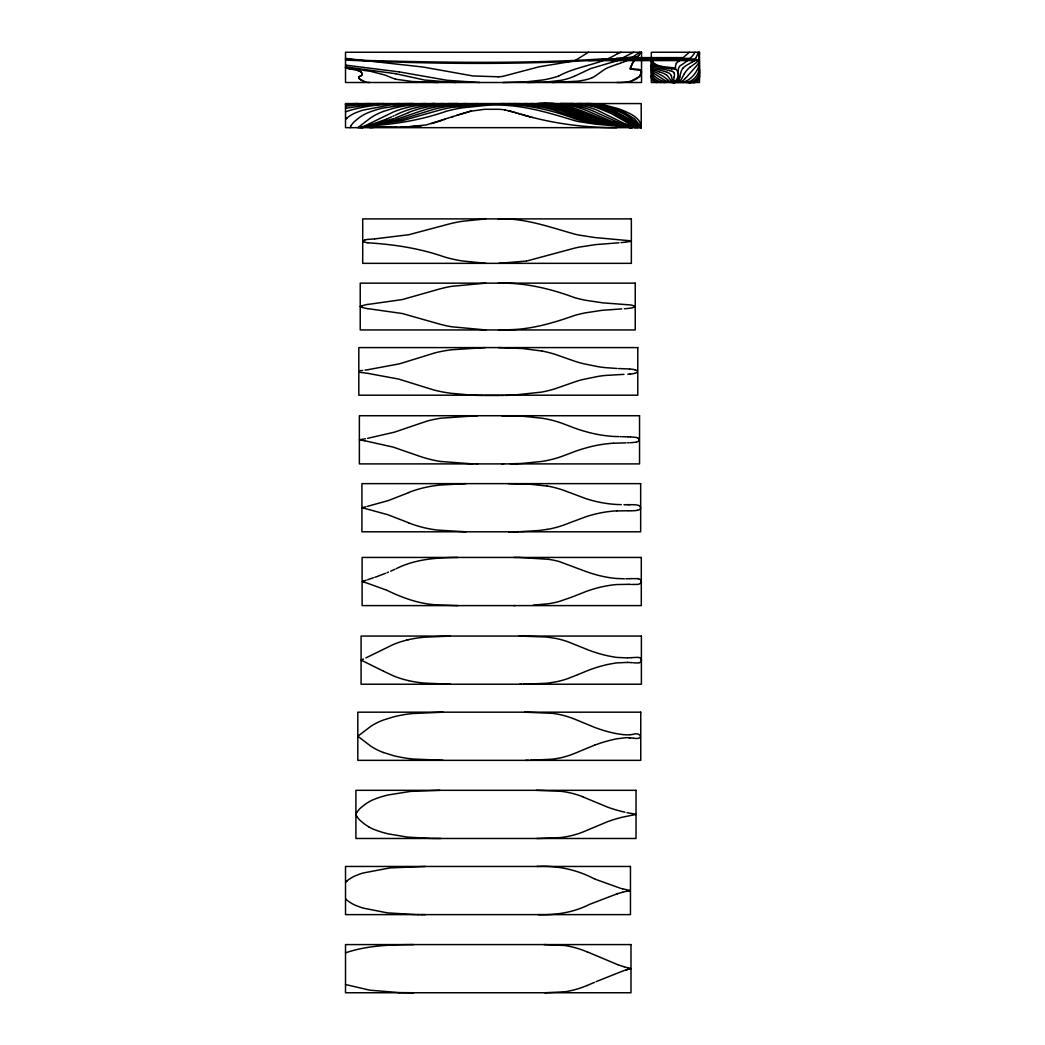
<?xml version="1.0" encoding="UTF-8"?>
<svg xmlns="http://www.w3.org/2000/svg" width="1045" height="1045" viewBox="0 0 1045 1045"><rect width="100%" height="100%" fill="white"/><g stroke="black" fill="none" stroke-linecap="round" stroke-linejoin="round"><path stroke-width="1.5" d="M699.484 68.225C700.855 76.259 694.167 83.913 686.121 82.503M699.484 71.844C700.881 78.519 694.82 84.083 688.694 82.503M699.484 65.286L699.471 66.266A19.15 19.15 0 0 1 699.379 67.507C699.079 74.247 694.102 80.896 687.466 81.993A22.598 22.598 0 0 1 683.521 82.477L682.346 82.503M675.397 68.957L675.488 66.514M699.484 75.815L699.458 76.703A6.126 6.126 0 0 1 694.416 82.633M699.484 52.25L699.484 82.503L651.322 82.503L651.322 52.25L699.484 52.25L699.249 55.607M699.458 76.781L699.458 76.703A5.748 5.748 0 0 1 693.723 82.503L693.201 82.503M699.209 55.881L698.517 59.761L588.479 59.683M679.825 77.199L680.556 73.699A14.852 14.852 0 0 1 682.803 68.199M698.504 59.826L698.321 60.558L588.479 60.636M674.156 76.99L673.698 80.112L675.397 82.098M345.516 68.056L357.808 70.459C361.047 70.42 364.849 75.593 359.375 76.481L358.814 77.983L360.225 79.498L366.063 82.176A14.421 14.421 0 0 0 367.226 82.359L369.603 82.503M698.387 52.315L696.179 57.449M640.99 74.326C636.431 81.837 625.341 82.594 616.981 82.503M696.022 57.736L694.376 60.91L692.077 62.191M695.395 58.99L602.403 58.964C524.76 63.758 446.92 62.635 369.212 60.519A236.679 236.679 0 0 0 363.177 60.427L345.516 59.069M350.911 125.936L350.388 126.994A10.45 10.45 0 0 0 350.127 127.66M356.698 812.683L356.175 813.741A10.45 10.45 0 0 0 355.901 814.408A10.45 10.45 0 0 0 356.175 815.074L356.698 816.119M684.397 73.672L682.189 77.709A12.527 12.527 0 0 1 678.832 82.046M351.094 125.609L351.251 125.374A15.453 15.453 0 0 1 352.1 124.146L353.876 122.121A22.585 22.585 0 0 1 354.451 121.547L358.448 118.242A49.925 49.925 0 0 1 360.551 116.753L363.124 115.146A43.158 43.158 0 0 1 368.963 112.351A81.471 81.471 0 0 1 372.412 111.084L374.711 110.326A108.732 108.732 0 0 1 382.405 108.197L405.421 104.591L435.334 103.573M356.881 812.357L357.024 812.122A15.453 15.453 0 0 1 357.886 810.894L359.663 808.869A22.585 22.585 0 0 1 360.238 808.294L364.235 804.99A49.925 49.925 0 0 1 366.338 803.5L368.898 801.894A43.158 43.158 0 0 1 374.75 799.098A81.471 81.471 0 0 1 378.199 797.831L380.498 797.074A108.732 108.732 0 0 1 388.191 794.945L410.567 791.392L439.945 790.32M639.318 440.206L639.253 440.311A3.253 3.253 0 0 1 638.364 441.251M695.108 52.25C691.346 58.337 685.755 62.151 679.955 65.913C675.383 70.485 682.045 79.106 675.41 82.503M696.78 65.574L698.805 62.765A6.205 6.205 0 0 0 699.144 62.151M696.571 65.848L685.402 78.414M641.343 52.25L633.113 62.243L630.644 66.88A7.354 7.354 0 0 0 630.213 68.957L640.755 70.459L641.382 71.961L639.54 76.481L631.35 81.001M638.717 55.411L632.63 62.935L630.253 68.957L637.306 69.257A9.483 9.483 0 0 1 639.501 69.571L640.781 70.511M676.598 80.047L675.397 81.301M690.118 58.363L602.403 58.964M346.822 118.255L347.044 118.02A10.855 10.855 0 0 1 347.828 117.301L348.599 116.74A31.402 31.402 0 0 1 349.396 116.204L350.545 115.472A39.501 39.501 0 0 1 354.908 113.095L360.042 111.097A85.912 85.912 0 0 1 363.124 110.117L389.955 105.022L425.289 103.573M346.822 881.131L345.751 882.163M357.808 127.66L371.001 117.615A63.301 63.301 0 0 1 383.332 111.423M346.731 881.222L347.044 880.909A10.855 10.855 0 0 1 347.828 880.19L348.599 879.629A31.402 31.402 0 0 1 349.396 879.093L350.545 878.362A39.501 39.501 0 0 1 354.908 875.984L360.042 873.973A85.912 85.912 0 0 1 363.124 872.993L389.955 867.912L425.289 866.462M346.731 118.346L345.751 119.274M698.112 61.015L696.924 62.034A32.891 32.891 0 0 1 695.382 63.288L690.222 67.063M689.413 52.25L679.119 61.028M639.788 52.25L629.861 59.003M628.541 59.892L623.173 62.269M588.479 52.25L574.515 60.91L539.246 66.762L504.33 75.971A29.234 29.234 0 0 1 498.138 76.847M617.086 60.91L620.012 59.173M620.273 59.016L633.675 52.25M678.806 61.211L678.492 61.394A10.541 10.541 0 0 0 677.682 61.916M691.881 62.295L687.741 64.581A29.417 29.417 0 0 0 685.624 65.9L685.337 66.109A13.324 13.324 0 0 0 682.934 68.278M362.706 127.66L363.934 127.033A13.337 13.337 0 0 1 364.744 126.667A7.968 7.968 0 0 1 366.351 126.184A19.346 19.346 0 0 1 367.67 126.001L367.879 125.975M365.841 657.932L393.599 644.36A91.189 91.189 0 0 1 406.623 640.154M365.071 125.805L393.599 111.867A91.189 91.189 0 0 1 406.623 107.661L408.608 107.178A123.14 123.14 0 0 1 424.361 104.748M367.892 125.544L367.252 125.635A23.186 23.186 0 0 0 364.796 126.092L364.156 126.354M363.451 126.445L362.641 126.706M616.707 54.144C599.347 64.842 577.167 65.926 558.67 76.05M363.477 659.055L362.85 659.343M616.981 54.013L621.135 52.25M362.615 659.447L361.087 660.153L361.87 660.505M396.133 568.728C415.126 559.062 436.849 557.625 457.788 557.442M395.363 115.211C414.551 105.297 436.562 103.729 457.788 103.573M552.139 82.503L577.715 81.183A104.552 104.552 0 0 0 580.798 80.739L583.019 80.334A44.883 44.883 0 0 0 591.3 78.114L592.28 77.617M394.84 569.316L390.647 571.158M596.003 981.686L623.512 970.753M394.056 115.799L392.998 116.269M594.422 982.391L587.199 985.5M589.837 904.278L617.686 893.593M589.354 904.487C573.47 912.507 555.574 915.276 537.914 914.623M391.679 116.857L386.99 118.856M581.02 750.741L594.631 745.124M580.027 751.172L575.508 753.066A92.992 92.992 0 0 1 559.127 758.174L558.971 758.121A95.395 95.395 0 0 1 552.374 759.179L530.194 760.316M361.087 127.66L362.419 127.124M388.453 572.098L386.99 572.712M577.715 674.691L588.257 670.354A137.039 137.039 0 0 1 608.099 664.385L615.087 663.118A76.024 76.024 0 0 1 616.707 662.896L627.836 662.412M386.611 119.012L385.5 119.47M577.219 674.9L567.709 678.623A87.884 87.884 0 0 1 555.875 681.862L550.14 682.79A118.464 118.464 0 0 1 545.451 683.339L523.271 684.214M385.5 573.339L377.154 576.5M384.965 119.705L364.052 127.033M573.418 596.499L586.023 591.509A133.551 133.551 0 0 1 598.445 587.643L599.516 587.394A119.104 119.104 0 0 1 608.059 585.631L610.489 585.239A95.226 95.226 0 0 1 616.707 584.547L628.685 584.325M574.724 76.128L589.759 69.009A53.595 53.595 0 0 1 590.961 68.5L611.834 62.308M572.49 596.878L559.101 601.528A95.409 95.409 0 0 1 548.625 603.71L533.237 605.173M574.293 76.298L571.693 77.317A75.449 75.449 0 0 1 568.872 78.336L567.84 78.662A59.056 59.056 0 0 1 560.851 80.347L546.718 82.006L527.32 82.503M408.517 112.651L395.088 118.124M408.517 492.704L388.479 500.516L367.239 506.407M570.635 522.435L585.945 516.752A122.043 122.043 0 0 1 616.694 510.822M570.204 522.618L566.703 523.976A105.741 105.741 0 0 1 547.136 529.449M675.684 82.45L675.775 82.424A3.096 3.096 0 0 0 677.447 81.797M345.516 111.815C367.331 104.382 390.765 103.677 413.598 103.573M345.516 952.831C367.331 945.398 390.765 944.693 413.598 944.589M383.345 111.449L393.155 108.393A119.012 119.012 0 0 1 399.02 107.021L399.895 106.838A135.994 135.994 0 0 1 412.331 104.944L443.119 103.573M393.847 118.581L363.804 127.19M361.479 127.098L362.51 126.745M361.479 305.976L362.51 305.636M405.591 127.085L426.517 124.864L453.112 116.504M451.884 116.935L470.485 111.227L484.645 109.307A52.616 52.616 0 0 1 485.755 109.294L498.138 109.294A38.926 38.926 0 0 1 504.056 109.803L505.101 109.96M616.563 64.45L608.948 67.272A41.343 41.343 0 0 0 606.505 68.369L606.113 68.565A21.331 21.331 0 0 0 604.781 69.323L603.265 70.302A44.203 44.203 0 0 0 602.403 70.903L595.715 75.697A28.973 28.973 0 0 1 592.293 77.643M558.631 76.063L558.317 76.167A89.413 89.413 0 0 1 550.584 78.401L546.914 79.224A117.994 117.994 0 0 1 542.499 80.034L525.883 81.876M443.929 119.718L445.157 119.287M376.592 576.709L374.881 577.284M620.469 63.183L621.984 62.674M616.707 64.398L620.181 63.288M442.087 120.345L439.004 121.364M456.796 115.237L471.112 111.084M373.457 577.767L367.592 579.727M364.156 580.863L366.194 580.197M363.791 580.981L363.02 581.229M362.079 127.621L363.438 127.281M438.391 121.56L431.546 123.61M362.641 305.597L364.796 304.983A23.186 23.186 0 0 1 367.252 304.513L367.892 304.435M624.139 970.557L627.144 969.695M616.85 893.854L622.428 892.299M627.327 969.642L628.398 969.329M445.745 111.449C420.717 120.149 394.461 124.433 368.062 125.962M625.589 970.139L626.321 969.93M629.495 969.029L628.463 969.303L630.984 968.663L629.795 968.401M629.612 968.989L628.424 969.316M616.746 61.002L611.9 62.295M359.206 76.533L358.814 78.44L362.706 81.001M360.094 76.285L361.766 75.227L362.106 73.477L361.087 71.961L357.808 70.459M400.196 119.744L435.047 108.954A136.856 136.856 0 0 1 451.701 105.872L485.389 103.703M400.196 363.621L435.047 352.844A136.856 136.856 0 0 1 451.701 349.761L485.389 347.593M624.244 891.842L626.425 891.346M399.177 120.005L368.232 125.766M399.308 363.856L368.232 369.643M364.235 507.152L365.841 506.747M623.382 892.064L622.598 892.26M362.301 127.568L362.981 127.399M406.623 640.141L408.608 639.671M363.32 507.374L362.001 507.7L362.68 507.909M628.163 890.993L630.044 890.627M628.019 891.019L626.517 891.32L627.47 891.137M345.516 108.288L369.878 104.735L399.464 103.573M635.843 442.244L630.488 442.727M630.083 890.471L629.456 890.732M367.618 438.325L394.383 432.173L427.131 421.07A117.824 117.824 0 0 1 441.212 418.144L477.578 415.727M366.886 126.314L394.383 120.018L427.131 108.915A117.824 117.824 0 0 1 441.212 105.989L477.421 103.573M365.92 126.497L364.039 126.837M364.391 438.926L365.476 438.73M526.915 260.963L574.672 248.109A147.959 147.959 0 0 1 578.825 247.182L595.585 244.608L618.967 242.793M637.332 510.339L635.504 510.613A16.681 16.681 0 0 1 634.341 510.718L631.298 510.77M363.425 126.954L359.924 127.49A2.208 2.208 0 0 0 359.362 127.647M526.327 261.067L498.87 263.34M363.216 439.135L359.924 439.645A2.208 2.208 0 0 0 359.362 439.801A2.208 2.208 0 0 0 359.898 439.958L360.381 440.049M547.123 529.371L542.629 530.037A152.727 152.727 0 0 1 537.718 530.599L520.671 531.618M421.422 125.844L404.297 127.098M367.918 125.805L364.496 126.301M367.918 369.695L365.018 370.113M345.516 106.198L364.535 104.239L384.194 103.573M360.656 127.385L360.747 127.372A4.206 4.206 0 0 0 360.316 127.594M637.515 56.861L616.328 58.246M362.706 126.536L361.4 126.68M362.68 370.426L361.4 370.57M563.359 991.875L544.798 992.75M625.707 242.14L630.161 241.447A15.675 15.675 0 0 0 631.35 241.108A15.675 15.675 0 0 0 630.161 240.781L594.527 237.502L578.825 235.047A147.959 147.959 0 0 1 574.672 234.119C549.657 227.092 524.538 217.882 498.138 218.888M367.997 125.531L402.207 120.711L439.671 110.078A130.181 130.181 0 0 1 451.832 107.413L485.755 104.265C516.112 102.723 546.404 107.779 574.724 118.777A137.261 137.261 0 0 0 585.096 121.285L601.868 123.859L621.292 125.269M367.997 304.422L402.207 299.588L439.671 288.969A130.181 130.181 0 0 1 451.832 286.304L485.755 283.156M625.028 242.218L624.178 242.309M367.879 239.436L367.67 239.449A19.346 19.346 0 0 0 366.351 239.632A7.968 7.968 0 0 0 364.823 240.089M623.63 242.362L620.952 242.623M360.211 126.798L359.859 126.824M368.062 239.409L374.58 238.9M632.852 734.426C641.121 731.474 644.034 740.173 634.001 738.214M632.473 734.465L631.415 734.57M360.839 370.622L359.859 370.714M424.361 104.722L450.395 103.573M345.516 104.761L367.945 103.586M630.083 734.687L629.521 734.74M630.945 734.609L630.161 734.687M369.603 127.66L371.876 127.477M626.556 308.589L630.253 308.184A21.409 21.409 0 0 0 632.277 307.779L632.695 307.661A11.704 11.704 0 0 0 633.936 307.23L634.067 307.165A7.837 7.837 0 0 0 635.033 306.681L635.06 306.433A7.837 7.837 0 0 0 634.067 305.924L633.936 305.871A11.704 11.704 0 0 0 632.695 305.44L632.277 305.323A21.409 21.409 0 0 0 630.253 304.918L602.913 302.867L585.096 300.189A137.261 137.261 0 0 1 574.724 297.681C550.219 288.577 524.42 282.464 498.138 283.156M631.428 657.658L637.136 657.357A8.086 8.086 0 0 1 639.383 657.618A3.279 3.279 0 0 1 640.794 658.624M631.193 657.684L627.98 657.88M371.55 127.503L372.843 127.399M372.516 127.425L377.702 127.072M374.776 238.887L408.869 234.707L445.745 224.897A144.458 144.458 0 0 1 462.151 221.305L485.755 218.888M373.169 127.372L376.722 127.124M625.707 308.654L624.348 308.758M629.926 374.058L631.507 373.914A23.735 23.735 0 0 0 633.988 373.535A13.546 13.546 0 0 0 634.864 373.313M629.861 374.058L627.849 374.188M628.672 734.792L628.515 734.805A17.06 17.06 0 0 1 627.692 734.844L626.504 734.844A21.736 21.736 0 0 1 625.655 734.805L623.264 734.609M637.019 57.462C540.069 65.09 442.584 64.672 345.516 60.061M525.779 81.889L503.063 82.503M523.506 463.301L541.728 461.446A115.773 115.773 0 0 0 547.75 460.362L552.583 459.238A105.388 105.388 0 0 0 554.738 458.65L557.573 457.815A120.541 120.541 0 0 0 560.355 456.913A141.206 141.206 0 0 0 562.445 456.195L574.711 451.531A136.673 136.673 0 0 1 581.856 449.141L588.048 447.365A131.383 131.383 0 0 1 613.467 443.184M613.467 443.237L626.033 442.832M377.049 127.111L386.127 126.876M621.801 308.902L601.868 310.339L585.096 312.899A137.261 137.261 0 0 0 574.724 315.42C553.759 322.761 532.192 329.266 509.79 329.684M522.709 463.34L520.371 463.471M359.323 126.863L358.814 127.66M616.707 510.94L627.627 510.744M378.016 127.059L388.727 126.902M345.516 103.886L357.899 103.573M640.846 126.38A4.232 4.232 0 0 0 638.195 124.877L637.972 124.851A11.377 11.377 0 0 0 637.306 124.773L623.134 124.917M513.265 395.141L541.689 392.097A122.761 122.761 0 0 0 554.83 388.844L575.73 381.556A134.701 134.701 0 0 1 582.966 379.492L598.615 376.304A151.329 151.329 0 0 1 604.964 375.482L623.996 374.358M519.443 463.51L513.239 463.732M629.991 578.656L637.306 578.63A11.377 11.377 0 0 1 637.907 578.708L638.195 578.76M629.743 578.669L625.851 578.773M508.837 329.724L503.298 329.893M512.233 395.193L511.332 395.219M510.443 395.258L504.918 395.415M627.836 125.387L621.252 125.335M627.562 125.4L637.136 124.864A8.086 8.086 0 0 1 639.383 125.126M627.379 657.906L616.707 657.409A76.024 76.024 0 0 1 615.087 657.187L608.099 655.894A137.039 137.039 0 0 1 588.257 649.951L567.709 641.682A87.884 87.884 0 0 0 555.875 638.443L548.69 637.319A121.285 121.285 0 0 0 545.451 636.967L518.947 636.065M690.784 82.49L689.909 82.503M627.562 442.793L629.129 442.766M512.899 463.745L510.247 463.81M518.96 531.67L512.024 531.787M503.664 395.441L502.932 395.454M677.761 82.503L677.918 82.503A7.916 7.916 0 0 0 680.595 81.954L680.713 81.889A15.205 15.205 0 0 0 685.35 78.375M502.554 329.906L500.346 329.933M629.874 124.616L634.341 124.655A16.681 16.681 0 0 1 635.504 124.76L637.332 125.034A9.353 9.353 0 0 1 638.038 125.178A3.566 3.566 0 0 1 640.454 127.059L640.572 127.399M502.188 395.467L501.091 395.48M627.392 504.696L629.194 504.683M630.122 504.683L634.341 504.722A16.681 16.681 0 0 1 635.504 504.813L637.332 505.101A9.353 9.353 0 0 1 638.038 505.244A3.566 3.566 0 0 1 640.454 507.125L640.572 507.465M405.264 127.085L403.644 127.098M629.952 504.683L628.62 504.683M627.222 504.696L625.171 504.709M379.648 103.573L345.516 104.226M679.759 82.503C688.694 82.333 695.565 74.613 698.609 66.802A19.267 19.267 0 0 0 699.04 65.521L699.288 64.529A9.209 9.209 0 0 0 699.471 63.314A5.826 5.826 0 0 0 699.484 62.857M368.336 103.586L370.648 103.573M500.346 395.48L499.614 395.493M499.614 329.933L498.504 329.946M510.9 531.787L508.641 531.8M528.457 760.329L525.857 760.342M466.07 103.573L440.533 104.957A120.423 120.423 0 0 0 408.451 112.468M403.971 127.098L402.351 127.098M503.742 463.889L501.718 463.889M466.07 483.639L440.533 485.011A120.423 120.423 0 0 0 408.451 492.535M521.533 684.227L519.809 684.227M538.58 838.482L560.394 837.567A89.23 89.23 0 0 0 582.64 832.133L607.837 821.579A142.329 142.329 0 0 1 622.48 817.177L632.983 815.035A19.868 19.868 0 0 0 633.466 814.956L636.026 814.408L633.466 813.859A19.868 19.868 0 0 0 632.983 813.781L627.026 812.67M498.87 395.493L485.024 395.493M628.907 510.744L630.71 510.757M624.322 578.786L616.707 578.499A95.226 95.226 0 0 1 610.489 577.794L608.059 577.415A119.104 119.104 0 0 1 599.516 575.638L598.445 575.377A133.551 133.551 0 0 1 586.023 571.524L559.101 561.505A95.409 95.409 0 0 0 548.625 559.323M513.97 605.604L515.041 605.604M450.395 636.065L424.361 637.215A123.14 123.14 0 0 0 408.595 639.631M443.119 712.181L412.331 713.539A135.994 135.994 0 0 0 399.895 715.433L399.02 715.616A119.012 119.012 0 0 0 393.155 716.988L383.345 720.044A63.301 63.301 0 0 0 370.988 726.197L357.808 736.268L371.001 746.313A63.301 63.301 0 0 0 383.332 752.491M536.673 838.482L538.188 838.482M630.253 57.619L682.672 57.619M630.253 57.906L682.346 57.906M616.328 58.847L689.713 58.847M602.403 59.774L694.977 59.774M498.138 76.781L472.941 75.958L423.134 67.037L345.516 58.415M498.138 103.703L521.573 104.552L541.689 107.099A122.761 122.761 0 0 1 554.83 110.352L574.711 117.327A130.769 130.769 0 0 0 582.966 119.705L598.615 122.892A151.329 151.329 0 0 0 604.964 123.728L629.194 124.629M402.991 127.098L401.045 127.098M641.225 127.66L345.516 127.66L345.516 103.573L641.199 103.573L641.225 127.66C641.186 119.248 632.734 114.754 626.046 111.776A78.035 78.035 0 0 0 624.518 111.097L622.454 110.248A92.509 92.509 0 0 0 617.36 108.406L605.146 105.192L593.064 103.703A84.815 84.815 0 0 0 591.261 103.625L588.244 103.573M479.851 82.503L447.142 80.295L399.36 71.909M455.685 82.503L424.714 80.06L395.781 73.738M432.369 103.573L434.158 103.573M501.718 103.573L523.898 104.2L541.728 106.015A115.773 115.773 0 0 1 547.75 107.099L552.583 108.236A105.388 105.388 0 0 1 554.738 108.811L557.573 109.66A130.873 130.873 0 0 1 562.445 111.279L574.711 115.943A136.673 136.673 0 0 0 581.856 118.333L588.048 120.097A131.383 131.383 0 0 0 613.467 124.29L623.473 124.629M508.353 103.573L530.194 104.186L547.123 106.002A105.741 105.741 0 0 1 566.69 111.397L585.945 118.621A122.043 122.043 0 0 0 616.694 124.551L618.405 124.642M513.617 103.573L545.451 104.474A121.285 121.285 0 0 1 548.69 104.827L555.875 105.963A87.884 87.884 0 0 1 567.709 109.189L588.257 117.458A137.039 137.039 0 0 0 608.099 123.415L615.087 124.695A76.024 76.024 0 0 0 616.707 124.904C624.126 127.908 635.099 122.592 640.755 127.66M524.629 103.573L552.374 104.735A95.395 95.395 0 0 1 558.84 105.767L559.114 105.832A92.992 92.992 0 0 1 575.495 110.874L594.631 118.803M530.507 103.573L554.621 104.5A89.23 89.23 0 0 1 576.853 109.921M537.012 103.573C570.779 99.314 598.471 121.991 630.357 127.634M543.988 103.573L563.359 104.448M551.081 103.573L561.949 103.821M485.755 329.946L451.832 326.798A130.181 130.181 0 0 1 439.671 324.12L402.207 313.5L367.997 308.667M498.504 347.593L522.435 348.507L541.689 350.989M501.718 415.727L523.898 416.354L541.728 418.17A115.773 115.773 0 0 1 547.75 419.254L552.583 420.39A105.388 105.388 0 0 1 554.738 420.965L557.573 421.814A130.873 130.873 0 0 1 562.445 423.434L574.711 428.097A136.673 136.673 0 0 0 581.856 430.488L588.048 432.251A131.383 131.383 0 0 0 613.467 436.431L618.967 436.64M477.735 463.889L476.22 463.889M508.353 483.639L530.194 484.24L547.123 486.069M628.62 510.744L628.058 510.744M513.617 557.442L518.96 557.468M457.788 605.604L441.656 605.042M524.629 712.181L552.374 713.343A95.395 95.395 0 0 1 558.84 714.375L559.114 714.427A92.992 92.992 0 0 1 575.495 719.482L594.631 727.398A138.606 138.606 0 0 0 616.694 733.694L622.924 734.583M443.119 760.342L412.331 758.983A135.994 135.994 0 0 1 399.895 757.089L399.02 756.907A119.012 119.012 0 0 1 393.155 755.535L383.345 752.478M536.281 790.32L560.394 791.235A89.23 89.23 0 0 1 582.64 796.669M441.108 838.482L431.637 838.404M537.012 866.462C556.698 865.404 576.37 869.479 593.86 878.597M425.289 914.623L420.639 914.61M543.988 944.589L563.359 945.464M413.598 992.75L399.347 992.593M438.155 82.503L412.344 81.523L397.139 79.42A42.022 42.022 0 0 1 395.232 78.95M560.146 103.573L578.055 104.879A95.513 95.513 0 0 1 597.061 110.104L631.533 127.072A17.517 17.517 0 0 1 631.885 127.255L632.199 127.438A12.135 12.135 0 0 0 632.63 127.66M580.955 103.573L589.576 104.121A84.54 84.54 0 0 1 592.032 104.435L612.056 109.895L629.887 119.339M583.384 103.573C599.66 103.782 615.792 108.706 629.573 117.314M485.755 263.34L462.151 260.936A145.647 145.647 0 0 1 444.504 256.979C419.907 248.331 394.004 244.412 368.062 242.819M466.07 531.8L438.051 530.142A117.105 117.105 0 0 1 408.49 522.8M450.395 684.227L424.361 683.077A123.14 123.14 0 0 1 408.595 680.674M402.025 127.098L395.859 127.02M484.292 395.493L483.548 395.48M624.832 504.709L623.983 504.696M665.6 82.503C660.192 82.751 653.661 79.59 651.923 74.861A8.53 8.53 0 0 1 651.558 73.751M560.642 103.573C587.421 102.919 617.817 107.335 637.019 127.66M387.747 126.889L389.367 126.902M482.816 395.48L476.951 395.363M419.228 914.597L416.707 914.558M519.352 103.599L548.625 105.454A95.409 95.409 0 0 1 559.101 107.635L586.023 117.667A133.551 133.551 0 0 0 598.445 121.534L599.516 121.782A119.104 119.104 0 0 0 608.059 123.545L610.489 123.937A95.226 95.226 0 0 0 616.707 124.629M473.672 463.875L472.941 463.862M519.352 557.468L548.625 559.323M616.707 127.66C588.296 127.764 559.885 124.473 532.362 117.406M389.04 126.902L390.02 126.915M389.694 126.915L390.673 126.928M390.347 126.915L395.206 127.007M472.209 463.849L441.212 461.485M415.453 914.545L387.329 912.873L363.124 908.079A89.4 89.4 0 0 1 360.878 907.387L355.039 905.153A39.501 39.501 0 0 1 350.545 902.723L347.828 900.881A10.855 10.855 0 0 1 347.044 900.176L345.751 898.922M394.879 127.007L396.186 127.033M622.637 436.732L627.98 436.836M621.279 504.657L616.707 504.487A122.043 122.043 0 0 1 585.945 498.648L566.703 491.45A105.741 105.741 0 0 0 547.136 485.99M430.801 838.39L407.393 837.097L388.191 833.858A108.732 108.732 0 0 1 380.498 831.742L378.199 830.984A81.471 81.471 0 0 1 374.75 829.717A43.158 43.158 0 0 1 368.885 826.935M621.448 436.705L620.312 436.679M628.123 436.836L630.253 436.888M674.652 82.503L671.752 81.458L668.839 77.617A11.273 11.273 0 0 0 666.449 74.887M399.281 992.593L369.695 990.177L345.516 984.508M633.414 127.085A11.808 11.808 0 0 0 631.102 125.23L618.392 124.459M630.488 124.747L635.843 125.217M630.488 436.901L635.843 437.372M476.703 395.35L471.844 395.141M618.405 368.532L629.586 369.003M617.83 124.446L631.507 125.282A23.735 23.735 0 0 1 633.988 125.661A13.546 13.546 0 0 1 634.864 125.883M627.562 662.399L632.147 662.7M632.173 584.468L637.306 584.403A11.377 11.377 0 0 0 637.907 584.338L638.195 584.286A4.232 4.232 0 0 0 640.846 582.797M616.981 368.48L604.964 367.605A151.329 151.329 0 0 1 598.615 366.782L582.966 363.595A130.769 130.769 0 0 1 574.711 361.217L554.83 354.242A122.761 122.761 0 0 0 541.689 350.963M629.129 584.338L631.258 584.429M675.397 68.056L661.158 66.384M471.112 395.101L451.688 393.351A136.764 136.764 0 0 1 433.779 389.981L398.681 379.074L368.232 373.444M440.533 604.977C421.644 604.794 403.762 598.485 386.99 590.32M594.657 745.176A138.606 138.606 0 0 1 616.694 738.828L625.655 737.718A21.736 21.736 0 0 1 626.504 737.679L627.692 737.679A17.06 17.06 0 0 1 628.515 737.718L629.521 737.783M629.012 737.757L630.253 737.848M629.73 369.016L631.507 369.172A23.735 23.735 0 0 1 633.988 369.551A13.546 13.546 0 0 1 634.864 369.773M660.022 82.464L660.283 82.49A11.469 11.469 0 0 0 660.949 82.503M359.833 372.373L360.839 372.464M633.322 662.791L637.136 662.948A8.086 8.086 0 0 0 639.383 662.674M630.475 737.874L633.401 738.149M675.397 69.283L671.608 68.879M361.322 372.503L367.918 373.392M367.879 242.793L367.67 242.767A23.303 23.303 0 0 1 366.782 242.662L366.351 242.584A7.968 7.968 0 0 1 364.823 242.126A13.337 13.337 0 0 1 363.934 241.735L363.66 241.591M345.516 65.117L399.268 71.896M367.892 308.654L367.252 308.575A23.186 23.186 0 0 1 364.796 308.118L362.641 307.491M361.204 440.154L362.667 440.389M671.347 68.839L665.809 68.069M345.516 66.854L395.728 73.725M630.318 127.634L627.679 127.111A19.868 19.868 0 0 0 627.196 127.033L616.707 124.877A142.329 142.329 0 0 1 602.051 120.488L576.827 110.012M345.516 67.677L370.91 71.413L384.717 74.966A36.275 36.275 0 0 1 386.114 75.475L391.457 77.696A38.077 38.077 0 0 0 394.592 78.767L395.232 78.95M665.665 68.056C660.126 67.154 652.655 65.561 651.322 59.186M504.839 109.908L516.543 112.912M362.798 440.415L364.796 440.768M364.875 440.781L393.142 447.09L419.62 456.273A129.815 129.815 0 0 0 441.186 461.59M630.893 127.634L629.9 127.542M629.286 890.314L622.768 888.864M669.662 70.603L659.199 68.265A24.871 24.871 0 0 1 657.736 67.716L653.138 64.725L651.322 60.858M408.608 680.635L406.623 680.164A91.189 91.189 0 0 1 393.599 675.958L383.476 671.177M624.949 812.2L622.48 811.625A142.329 142.329 0 0 1 607.837 807.236L582.614 796.76M362.759 507.922L364.927 508.458M508.732 110.718L514.049 112.168M365.136 508.51L387.878 514.728L408.517 522.722M622.598 888.825L621.305 888.498M532.793 117.523L529.763 116.74M530.625 116.962L528.901 116.504M620.456 888.276L595.506 879.315M630.044 127.451L630.161 127.333A15.675 15.675 0 0 1 631.35 127.66M527.176 116.034L529.332 116.622M528.47 116.387L526.314 115.799M629.142 968.219L629.678 968.362M628.581 968.062L627.731 967.814M524.603 115.316L526.745 115.917M525.883 115.681L521.168 114.323M626.726 126.51L610.489 120.906L587.199 110.835A95.853 95.853 0 0 0 563.373 104.278M523.31 114.95L524.172 115.198M626.778 126.523L629.913 127.268L594.527 124.041L578.825 121.586A147.959 147.959 0 0 1 574.672 120.671C545.856 111.789 516.321 102.946 485.755 105.427L462.151 107.844A144.458 144.458 0 0 0 445.745 111.436M627.274 967.683L624.231 966.808M522.03 114.571L519.025 113.67M627 967.605L627.823 967.84M515.12 112.481L515.825 112.703M623.238 966.507L624.048 966.743M518.32 113.461L519.456 113.8M622.977 966.429L617.869 964.718M516.178 112.808L518.673 113.565M362.51 307.452L361.479 307.112M362.354 581.608L363.83 582.065M345.516 67.455L350.127 68.957M365.123 582.496L368.01 583.45M364 582.13L364.862 582.405M368.258 583.528L386.611 590.164M631.716 127.66L616.707 121.703M659.408 71.883L663.261 73.254A15.597 15.597 0 0 1 666.214 74.783L666.396 74.953M659.225 71.831L658.468 71.543A26.399 26.399 0 0 1 657.71 71.243L656.443 70.668M617.726 964.666L587.199 951.838M657.436 69.323L666.305 71.948A17.634 17.634 0 0 1 667.206 72.236M595.036 879.119L594.331 878.806M616.615 121.664L593.024 110.966A99.497 99.497 0 0 0 561.962 103.651M362.471 660.793L383.332 671.112M361.505 660.335L361.936 660.531M624.805 112.886L621.54 111.371A91.346 91.346 0 0 0 617.308 109.634L604.245 105.689L591.614 103.821A70.655 70.655 0 0 0 585.814 103.573M672.471 71.465L672.667 71.569A3.71 3.71 0 0 1 673.307 72.014A3.449 3.449 0 0 1 674.09 73.137M625.302 113.121L634.511 118.764L639.213 124.564A7.681 7.681 0 0 1 640.01 127.66M658.872 73.973L655.306 72.053A11.26 11.26 0 0 1 653.269 70.485L653.112 70.276A6.675 6.675 0 0 1 651.753 68.016A8.073 8.073 0 0 1 651.453 66.802M363.582 241.552L362.706 241.108L363.934 240.494A13.337 13.337 0 0 1 364.744 240.128M659.904 74.508L662.007 75.645A27.431 27.431 0 0 1 665.521 78.075L667.729 79.903M655.868 70.381L655.973 70.433A15.244 15.244 0 0 1 655.11 69.937L654.836 69.767M368.82 826.856L366.338 825.315A49.925 49.925 0 0 1 364.235 823.826L360.238 820.508A22.585 22.585 0 0 1 359.663 819.946L357.886 817.921A15.453 15.453 0 0 1 357.024 816.694L356.881 816.445M625.589 121.664L610.842 113.369L598.132 108.066A74.966 74.966 0 0 0 592.254 106.316L588.061 105.336A68.683 68.683 0 0 0 583.489 104.5A93.723 93.723 0 0 0 570.622 103.586M626.033 121.925L630.344 124.682M635.229 127.66L635.06 127.542A7.837 7.837 0 0 0 634.067 127.033L633.936 126.981A11.704 11.704 0 0 0 632.695 126.549L632.277 126.432A21.409 21.409 0 0 0 630.253 126.027L628.515 126.197A17.06 17.06 0 0 1 627.692 126.236L626.504 126.236A21.736 21.736 0 0 1 625.655 126.21L616.707 125.047A138.606 138.606 0 0 1 594.657 118.751M654.248 73.555L664.385 80.099A20.051 20.051 0 0 0 673.502 82.62M654.118 73.424L654.052 73.372A8.569 8.569 0 0 1 652.328 71.308A8.961 8.961 0 0 1 651.362 67.259L651.322 66.802M653.086 62.112L651.322 58.415M635.073 125.309L635.7 126.105A3.788 3.788 0 0 1 636.091 126.889L636.222 127.66M636.379 125.034L636.875 125.766A4.141 4.141 0 0 1 637.463 127.32L637.476 127.66M639.305 127.229L639.213 127.098A3.253 3.253 0 0 0 638.364 126.21M639.213 439.253L639.24 439.279A3.253 3.253 0 0 0 638.364 438.364M651.884 72.445L651.753 72.092A8.791 8.791 0 0 1 651.414 70.603M651.466 75.697L651.335 74.861M651.505 73.49L651.453 73.228A8.255 8.255 0 0 1 651.322 72.118L651.322 71.726M634.968 127.66L634.707 126.706A3.684 3.684 0 0 0 634.419 126.262L633.792 125.557A20.769 20.769 0 0 0 631.729 123.911L611.495 111.893L591.405 105.114A78.27 78.27 0 0 0 576.095 103.612M651.322 63.915L651.335 64.163A6.779 6.779 0 0 0 652.106 66.88A8.478 8.478 0 0 0 654.849 69.741M651.322 62.439L652.668 65.966L656.247 68.761A18.915 18.915 0 0 0 657.357 69.283M563.373 945.294A95.853 95.853 0 0 1 587.185 951.89M587.185 985.448A95.853 95.853 0 0 1 563.373 992.045M640.846 658.637A2.338 2.338 0 0 1 640.846 661.655M640.794 661.668A3.279 3.279 0 0 1 639.449 662.595M360.316 306.485A4.206 4.206 0 0 1 360.708 306.289M360.708 306.812A4.206 4.206 0 0 1 360.316 306.603M637.306 370.975A4.572 4.572 0 0 0 636.196 370.27A9.144 9.144 0 0 0 635.047 369.825M635.047 373.261A9.144 9.144 0 0 0 636.196 372.817A4.572 4.572 0 0 0 637.306 372.111M638.181 438.221A4.768 4.768 0 0 0 637.398 437.855L636.875 437.659A8.464 8.464 0 0 0 636.157 437.45M636.157 442.179A8.464 8.464 0 0 0 636.732 442.009L637.411 441.761A4.768 4.768 0 0 0 638.181 441.408M640.768 580.302A2.364 2.364 0 0 1 641.343 581.516M641.343 581.529A2.364 2.364 0 0 1 640.768 582.731M638.195 578.734A4.232 4.232 0 0 1 640.846 580.236M640.624 508.432A4.311 4.311 0 0 1 637.332 510.287M661.185 66.266A17.869 17.869 0 0 1 652.864 62.386M640.938 70.42A3.958 3.958 0 0 1 640.925 74.247M657.083 82.503A5.748 5.748 0 0 1 651.296 76.781M657.71 82.385A6.361 6.361 0 0 1 651.362 76.389M660.035 82.281A9.47 9.47 0 0 1 651.257 75.802M670.263 82.346A23.434 23.434 0 0 1 654.274 75.906L653.674 75.397A10.816 10.816 0 0 1 653.073 74.665M653.034 74.6A8.791 8.791 0 0 1 651.91 72.562M651.401 70.459A12.305 12.305 0 0 1 651.322 68.957M674.508 82.842A5.094 5.094 0 0 1 672.144 79.028L671.635 77.199A9.013 9.013 0 0 0 671.282 75.723M674.665 82.868A12.788 12.788 0 0 1 667.637 80.008M651.427 66.684A9.496 9.496 0 0 1 651.322 65.195M667.259 72.432A6.557 6.557 0 0 1 671.412 75.645M674.312 73.294A6.283 6.283 0 0 1 674.077 76.951M669.662 70.668A12.906 12.906 0 0 1 672.484 71.439M675.475 68.865A7.433 7.433 0 0 1 676.376 79.733M675.54 66.018A7.263 7.263 0 0 1 675.723 65.169L675.945 64.385A8.569 8.569 0 0 1 676.154 63.81M676.298 63.471A4.533 4.533 0 0 1 677.591 62.008M679.707 77.186A9.81 9.81 0 0 1 677.735 82.019M678.662 81.837A4.689 4.689 0 0 1 676.677 82.503M684.384 73.672A24.793 24.793 0 0 1 690.183 67.024M699.17 62.073A6.949 6.949 0 0 0 699.34 61.564L699.366 61.498A3.03 3.03 0 0 0 699.51 60.91M637.306 127.085A4.572 4.572 0 0 0 636.196 126.393A9.144 9.144 0 0 0 635.047 125.936M638.181 126.066A4.768 4.768 0 0 0 637.398 125.713L636.732 125.465A8.464 8.464 0 0 0 636.157 125.295M640.768 126.445A2.364 2.364 0 0 1 641.343 127.647M641.33 127.542A2.351 2.351 0 0 0 640.781 126.145A3.279 3.279 0 0 0 639.449 125.204M635.086 125.295A20.835 20.835 0 0 0 633.192 123.597L614.93 112.311L594.814 105.349A70.773 70.773 0 0 0 593.351 105.049L590.908 104.618A81.353 81.353 0 0 0 578.525 103.559M629.822 119.443A31.768 31.768 0 0 1 636.444 124.969M637.946 125.165A5.316 5.316 0 0 1 638.756 127.66M629.469 117.51A28.777 28.777 0 0 1 637.946 124.577M641.539 52.25L345.516 52.25L345.516 82.503L641.539 82.503L641.539 52.25M631.35 218.888L362.706 218.888L362.706 263.34L631.35 263.34L631.35 218.888M635.229 283.156L360.225 283.156L360.225 329.946L635.229 329.946L635.229 283.156M637.777 347.593L358.814 347.593L358.814 395.193L637.777 395.193L637.777 347.593M639.54 415.727L359.375 415.727L359.375 463.889L639.54 463.889L639.54 415.727M640.663 483.639L361.923 483.639L361.923 531.8L640.663 531.8L640.663 483.639M641.29 557.442L362.106 557.442L362.106 605.604L641.29 605.604L641.29 557.442M641.382 636.065L361.087 636.065L361.087 684.227L641.382 684.227L641.382 636.065M640.755 712.181L357.808 712.181L357.808 760.342L640.755 760.342L640.755 712.181M636.026 790.32L355.901 790.32L355.901 838.482L636.026 838.482L636.026 790.32M630.462 866.462L345.516 866.462L345.516 914.623L630.462 914.623L630.462 866.462M630.984 944.589L345.516 944.589L345.516 992.75L630.984 992.75L630.984 944.589"/></g></svg>
